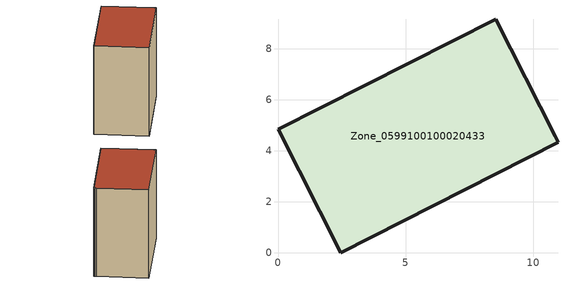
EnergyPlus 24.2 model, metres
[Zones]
Zone_0599100100020433
 floor ground (C_G): 10.92,4.45 10.98,4.34 2.45,0 0,4.84 8.53,9.17 10.87,4.57 z3.37
 wall outside (C_F): 2.45,0 10.98,4.34 10.92,4.45 10.87,4.57 8.53,9.17 0,4.84 2.45,0 z3.37:12.87
 roof outside (C_R): 10.98,4.34 10.92,4.45 10.87,4.57 8.53,9.17 0,4.84 2.45,0 z12.87
[BUILDING]
Pand.0599100100020433: North Axis=0; Terrain=City; Loads Convergence Tolerance Value=0.04; Temperature Convergence Tolerance Value=0.4; Solar Distribution=FullExterior; Maximum Number of Warmup Days=25; Minimum Number of Warmup Days=1
[Site:Location]
Rotterdam.The.Hague.AP_ZH_NLD Design_Conditions: Latitude=51.96; Longitude=4.45; Time Zone=1; Elevation=-4.5
[SITE:GROUNDTEMPERATURE:BUILDINGSURFACE]
18, 18, 18, 18, 18, 18, 18, 18, 18, 18, 18, 18
[MATERIAL] Thermal Absorptance=0.9; Solar Absorptance=0.7; Visible Absorptance=0.7
Name | Roughness | Thickness | Conductivity | Density | Specific Heat
G.TI.2015-2018 | MediumSmooth | 0.15 | 0.0428571 | 540 | 1210
F.TI.2015-2018 | Rough | 0.3 | 0.0666667 | 1920 | 840
R.TI.2015-2018 | MediumRough | 0.2 | 0.0333333 | 1500 | 1000
[CONSTRUCTION]
C_G: G.TI.2015-2018
C_F: F.TI.2015-2018
C_R: R.TI.2015-2018
[ZONE]
Zone_0599100100020433: Type=1; Multiplier=1; Ceiling Height=Autocalculate; Volume=Autocalculate; Floor Area=autocalculate; Part of Total Floor Area=Yes
[ZONEINFILTRATION:DESIGNFLOWRATE]
Infil_Zone_0599100100020433: Zone or ZoneList or Space or SpaceList=Zone_0599100100020433; Schedule=AlwaysOn; Design Flow Rate Calculation Method=Flow/Area; Flow Rate per Floor Area=0.0015; Constant Term Coefficient=1; Temperature Term Coefficient=0; Velocity Term Coefficient=0; Velocity Squared Term Coefficient=0
[HVACTEMPLATE:ZONE:IDEALLOADSAIRSYSTEM]
Zone_0599100100020433: Maximum Heating Supply Air Temperature=50; Minimum Cooling Supply Air Temperature=13; Maximum Heating Supply Air Humidity Ratio=0.0156; Minimum Cooling Supply Air Humidity Ratio=0.0077; Heating Limit=NoLimit; Cooling Limit=NoLimit; Dehumidification Control Type=ConstantSensibleHeatRatio; Cooling Sensible Heat Ratio=0.7; Dehumidification Setpoint=60; Humidification Control Type=None; Humidification Setpoint=30; Outdoor Air Method=None; Outdoor Air Flow Rate per Person=0.00944; Outdoor Air Flow Rate per Zone Floor Area=0; Outdoor Air Flow Rate per Zone=0; Demand Controlled Ventilation Type=None; Outdoor Air Economizer Type=NoEconomizer; Heat Recovery Type=None; Sensible Heat Recovery Effectiveness=0.7; Latent Heat Recovery Effectiveness=0.65
[ZONECONTROL:THERMOSTAT]
ThermostatControl_Zone_0599100100020433: Zone or ZoneList=Zone_0599100100020433; Control Type Schedule=DualSetpointControlType; Control 1=Thermostat_Zone_0599100100020433; Temperature Difference Between Cutout And Setpoint=0
[THERMOSTATSETPOINT:DUALSETPOINT]
Thermostat_Zone_0599100100020433: Heating Setpoint Temperature Schedule=HeatingSetpoint_Zone_0599100100020433; Cooling Setpoint Temperature Schedule=CoolingSetpoint_Zone_0599100100020433
[SCHEDULE:COMPACT]
HeatingSetpoint_Zone_0599100100020433: Through: 12/31, For: AllDays, Until: 24:00, 21
CoolingSetpoint_Zone_0599100100020433: Through: 12/31, For: AllDays, Until: 24:00, 24
DualSetpointControlType: Through: 12/31, For: AllDays, Until: 24:00, 4
AlwaysOn: Through: 12/31, For: AllDays, Until: 24:00, 1
